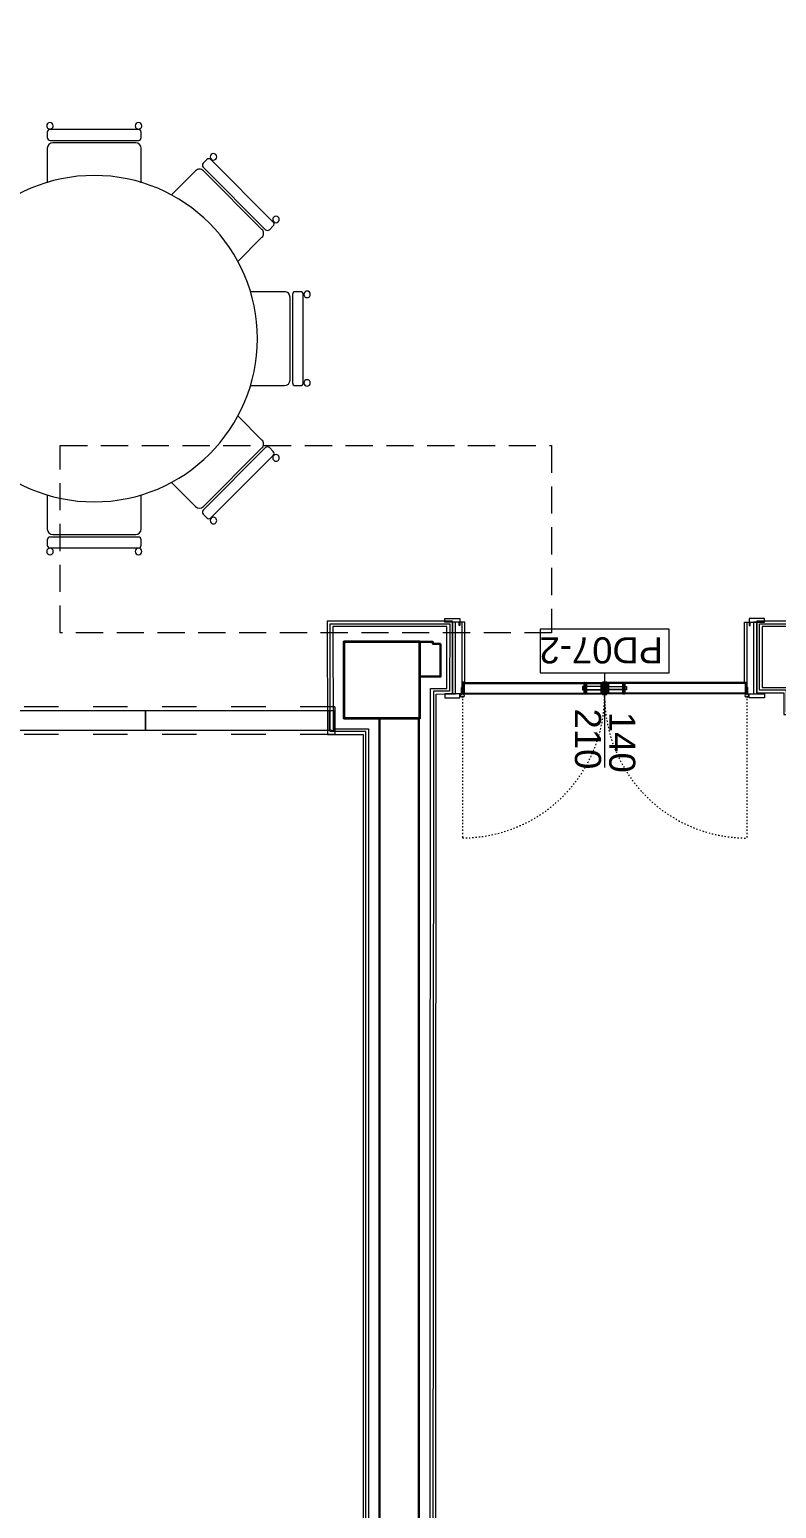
# Model space of a CAD drawing. Header units: centimetres. Extents: x 118932 to 154602, y -32682 to -23521.
# Drawn here: x 134457 to 134801, y -29426 to -28747 of the extents above; entities that cross this region are included whole.
import ezdxf

# ---------------------------------------------------------------- set-up
doc = ezdxf.new("R2010")
doc.units = ezdxf.units.CM
doc.header["$LTSCALE"] = 50
doc.header["$MEASUREMENT"] = 0
for name, pattern in [('_hidden_', [0.375, 0.25, -0.125]), ('ACAD_ISO03W100', [30, 12, -18]), ('Dash', [6.35, 3.175, -3.175])]:
    doc.linetypes.add(name, pattern=pattern)
doc.layers.add('A-EQPM', color=6, linetype='Continuous', lineweight=18)
for name, color, linetype, lineweight, true_color in [('GEN_00_BL_Yazı', 7, 'Continuous', 0, 0x4f5250), ('GEN_01_TA_Kolon', 7, 'Continuous', 35, 0xd05d28), ('GEN_02_TF_Kapı', 7, 'Continuous', 9, 0x4a3526), ('GEN_02_TF_Mobilya', 7, 'Continuous', 5, 0x745e3d), ('GEN_05_ML_Ahşap', 7, 'Continuous', 9, 0x745e3d), ('GEN_05_ML_Alçıpan_giydirme', 7, 'Continuous', 18, 0x7ebab5), ('GEN_06_GR_İnce', 7, 'Continuous', 13, 0xb0b0a9), ('KALACAK DUVARLAR', 7, 'Continuous', 30, 0x005387)]:
    doc.layers.add(name, color=color, linetype=linetype, lineweight=lineweight, true_color=true_color)
doc.styles.add('arial_1_18', font='arial.ttf', dxfattribs={"height": 0.2})

# ---------------------------------------------------------------- blocks, each defined once
blk = doc.blocks.new('LEVEL 0_A BLOK_KOLON')
at = {"layer": 'GEN_01_TA_Kolon'}
blk.add_lwpolyline([(59492.44, 8463.61), (59457.44, 8463.61), (59457.44, 8428.61), (59492.44, 8428.61)], close=True, dxfattribs=at)
blk = doc.blocks.new('KALACAK DUVARLAR LEVEL 0 A BLOK')
at = {"layer": 'KALACAK DUVARLAR'}
for points in [[(59502, 8462.7), (59498.5, 8462.7), (59498.5, 8463.61), (59492.44, 8463.61), (59492.44, 8447.69), (59502, 8447.69)], [(59473.94, 8428.61), (59473.94, 7429.55), (59396.83, 7429.55), (59396.83, 7429.55), (59396.83, 7416.95), (59398.85, 7416.95), (59398.85, 7355.55), (59491.94, 7355.55), (59491.94, 7561.93), (59501.06, 7562.18), (59501.06, 7580.18), (59491.94, 7579.93), (59491.94, 8428.61)]]:
    blk.add_lwpolyline(points, close=True, dxfattribs=at)
blk = doc.blocks.new('M_Table-Dining Round w Chairs - 0915mm Diameter-12996248-MULTIUSE ROOMS - FURNITURE PLAN')
at = {"layer": 'GEN_02_TF_Mobilya'}
for start, end in [(90, 270), (270, 90)]:
    blk.add_arc((103.7, -184.9), 750, start, end, dxfattribs=at)
blk = doc.blocks.new('M_Chair-Breuer - M_Chair-Breuer-V35-MULTIUSE ROOMS - FURNITURE PLAN')
at = {"layer": 'GEN_02_TF_Mobilya'}
for p, q in [((-215.9, 31.1), (-215.9, -127)), ((215.9, -127), (215.9, 31.1)), ((-215.9, -176.2), (-215.9, -200.8)), ((203.2, -163.5), (-203.2, -163.5)), ((-190.5, -152.4), (190.5, -152.4)), ((215.9, -200.8), (215.9, -176.2)), ((-203.2, -213.5), (203.2, -213.5))]:
    blk.add_line(p, q, dxfattribs=at)
for centre, radius, start, end in [((-190.5, -127), 25.4, 180, 270), ((190.5, -127), 25.4, 270, 360), ((-203.2, -176.2), 12.7, 90, 180), ((-203.2, -200.8), 12.7, 180, 270), ((203.2, -176.2), 12.7, 360, 90), ((203.2, -200.8), 12.7, 270, 360), ((-203.5, -230.6), 15.1, 360, 180), ((-203.5, -230.6), 15.1, 180, 360), ((203.7, -230.6), 15.1, 360, 180), ((203.7, -230.6), 15.1, 180, 360)]:
    blk.add_arc(centre, radius, start, end, dxfattribs=at)
blk = doc.blocks.new('yuvarlak masa+8 sandalye')
at = {"layer": 'GEN_02_TF_Mobilya'}
for p, xscale, yscale, zscale, rotation in [((0, 74.8), 0.1, 0.1, 0.1, 180), ((-52.89, 52.89), 0.09999999999999999, 0.09999999999999999, 0.09999999999999999, 225), ((52.89, 52.89), 0.1, 0.1, 0.1, 135), ((-74.8, 0), 0.09999999999999999, 0.09999999999999999, 0.09999999999999999, 269.9999999999999), ((74.8, 0), 0.09999999999999999, 0.09999999999999999, 0.09999999999999999, 90.00000000000006), ((-52.89, -52.89), 0.1, 0.1, 0.1, 315), ((52.89, -52.89), 0.1, 0.1, 0.1, 44.99999999999999)]:
    blk.add_blockref('M_Chair-Breuer - M_Chair-Breuer-V35-MULTIUSE ROOMS - FURNITURE PLAN', p, dxfattribs=dict(at, xscale=xscale, yscale=yscale, zscale=zscale, rotation=rotation))
for name, p, xscale, yscale, zscale in [('M_Table-Dining Round w Chairs - 0915mm Diameter-12996248-MULTIUSE ROOMS - FURNITURE PLAN', (-10.37, 18.49), 0.1, 0.1, 0.1), ('M_Chair-Breuer - M_Chair-Breuer-V35-MULTIUSE ROOMS - FURNITURE PLAN', (0, -74.8), 0.09999999999999999, 0.09999999999999999, 0.09999999999999999)]:
    blk.add_blockref(name, p, dxfattribs=dict(at, xscale=xscale, yscale=yscale, zscale=zscale))
blk = doc.blocks.new('Operable_Partition-Hufcor-632_Paired_Straight - No Pckt Door _ Lead Bulb Seal-13572842-MULTIUSE ROOMS - FURNITURE PLAN')
at = {"layer": 'GEN_02_TF_Mobilya', "linetype": 'Dash'}
for p, q in [((1082.1, 524.3), (40.7, 524.3)), ((40.7, 524.3), (40.7, -524.3)), ((1082.1, 524.3), (1082.1, -524.3)), ((40.7, 63.5), (40.7, -63.5)), ((8630.9, 63.5), (40.7, 63.5)), ((8630.9, 63.5), (8630.9, -63.5)), ((8630.9, -63.5), (40.7, -63.5)), ((1082.1, -524.3), (40.7, -524.3))]:
    blk.add_line(p, q, dxfattribs=at)
at = {"layer": 'GEN_02_TF_Mobilya'}
for p, q in [((97.8, 291.3), (97.8, 394.1)), ((199.4, 291.3), (199.4, 394.1)), ((301, 291.3), (301, 394.1)), ((402.6, 291.3), (402.6, 394.1)), ((504.2, 291.3), (504.2, 394.1)), ((605.8, 291.3), (605.8, 394.1)), ((707.4, 291.3), (707.4, 394.1)), ((809, 291.3), (809, 394.1)), ((910.6, 291.3), (910.6, 394.1)), ((1012.2, 291.3), (1012.2, 394.1)), ((97.8, 159.9), (97.8, 234.1)), ((199.4, 159.9), (199.4, 234.1)), ((301, 159.9), (301, 234.1)), ((402.6, 159.9), (402.6, 234.1)), ((504.2, 159.9), (504.2, 234.1)), ((605.8, 159.9), (605.8, 234.1)), ((707.4, 159.9), (707.4, 234.1)), ((809, 159.9), (809, 234.1)), ((910.6, 159.9), (910.6, 234.1)), ((1012.2, 159.9), (1012.2, 234.1)), ((97.8, 57.2), (97.8, 102.8)), ((199.4, 44.5), (199.4, 102.8)), ((301, 44.5), (301, 102.8)), ((402.6, 44.5), (402.6, 102.8)), ((504.2, 44.5), (504.2, 102.8)), ((605.8, 44.5), (605.8, 102.8)), ((707.4, 44.5), (707.4, 102.8)), ((809, 44.5), (809, 102.8)), ((910.6, 44.5), (910.6, 102.8)), ((1012.2, 44.5), (1012.2, 102.8)), ((193.1, 57.2), (40.7, 57.2)), ((40.7, 57.2), (40.7, -57.2)), ((193.1, -57.2), (193.1, 57.2)), ((1038.4, 44.5), (193.1, 44.5)), ((1038.4, 44.5), (1038.4, -44.5)), ((1843, 44.5), (1038.4, 44.5)), ((1038.4, -44.5), (1038.4, 44.5)), ((1843, 44.5), (1843, -44.5)), ((2688.3, 44.5), (1843, 44.5)), ((1843, -44.5), (1843, 44.5)), ((2688.3, 44.5), (2688.3, -44.5)), ((3533.6, 44.5), (2688.3, 44.5)), ((2688.3, -44.5), (2688.3, 44.5)), ((3533.6, 44.5), (3533.6, -44.5)), ((4378.9, 44.5), (3533.6, 44.5)), ((3533.6, -44.5), (3533.6, 44.5)), ((4378.9, 44.5), (4378.9, -44.5)), ((5224.3, 44.5), (4378.9, 44.5)), ((4378.9, -44.5), (4378.9, 44.5)), ((5224.3, 44.5), (5224.3, -44.5)), ((6069.6, 44.5), (5224.3, 44.5)), ((5224.3, -44.5), (5224.3, 44.5)), ((6069.6, 44.5), (6069.6, -44.5)), ((6914.9, 44.5), (6069.6, 44.5)), ((6069.6, -44.5), (6069.6, 44.5)), ((6914.9, 44.5), (6914.9, -44.5)), ((7760.2, 44.5), (6914.9, 44.5)), ((6914.9, -44.5), (6914.9, 44.5)), ((7760.2, 44.5), (7760.2, -44.5)), ((8605.5, 44.5), (7760.2, 44.5)), ((7760.2, -44.5), (7760.2, 44.5)), ((8605.5, 44.5), (8605.5, -44.5)), ((8630.9, 44.5), (8605.5, 44.5)), ((8630.9, -44.5), (8630.9, 44.5)), ((40.7, -57.2), (193.1, -57.2)), ((97.8, -102.8), (97.8, -57.2)), ((193.1, -44.5), (1038.4, -44.5)), ((199.4, -102.8), (199.4, -44.5)), ((301, -102.8), (301, -44.5)), ((402.6, -102.8), (402.6, -44.5)), ((504.2, -102.8), (504.2, -44.5)), ((605.8, -102.8), (605.8, -44.5)), ((707.4, -102.8), (707.4, -44.5)), ((809, -102.8), (809, -44.5)), ((910.6, -102.8), (910.6, -44.5)), ((1012.2, -102.8), (1012.2, -44.5)), ((1038.4, -44.5), (1843, -44.5)), ((1843, -44.5), (2688.3, -44.5)), ((2688.3, -44.5), (3533.6, -44.5)), ((3533.6, -44.5), (4378.9, -44.5)), ((4378.9, -44.5), (5224.3, -44.5)), ((5224.3, -44.5), (6069.6, -44.5)), ((6069.6, -44.5), (6914.9, -44.5)), ((6914.9, -44.5), (7760.2, -44.5)), ((7760.2, -44.5), (8605.5, -44.5)), ((8605.5, -44.5), (8630.9, -44.5)), ((97.8, -234.1), (97.8, -159.9)), ((199.4, -234.1), (199.4, -159.9)), ((301, -234.1), (301, -159.9)), ((402.6, -234.1), (402.6, -159.9)), ((504.2, -234.1), (504.2, -159.9)), ((605.8, -234.1), (605.8, -159.9)), ((707.4, -234.1), (707.4, -159.9)), ((809, -234.1), (809, -159.9)), ((910.6, -234.1), (910.6, -159.9)), ((1012.2, -234.1), (1012.2, -159.9)), ((97.8, -394.1), (97.8, -291.3)), ((199.4, -394.1), (199.4, -291.3)), ((301, -394.1), (301, -291.3)), ((402.6, -394.1), (402.6, -291.3)), ((504.2, -394.1), (504.2, -291.3)), ((605.8, -394.1), (605.8, -291.3)), ((707.4, -394.1), (707.4, -291.3)), ((809, -394.1), (809, -291.3)), ((910.6, -394.1), (910.6, -291.3)), ((1012.2, -394.1), (1012.2, -291.3))]:
    blk.add_line(p, q, dxfattribs=at)
blk = doc.blocks.new('A blok level 0 tefriş')
blk.add_blockref('yuvarlak masa+8 sandalye', (-2239.68, -175))
at = {"layer": 'A-EQPM', "xscale": 0.1, "yscale": 0.1, "zscale": 0.1}
blk.add_blockref('Operable_Partition-Hufcor-632_Paired_Straight - No Pckt Door _ Lead Bulb Seal-13572842-MULTIUSE ROOMS - FURNITURE PLAN', (-2992.18, -350.49), dxfattribs=at)
blk = doc.blocks.new('level 0 main tower duvarlar')
at = {"layer": 'GEN_05_ML_Alçıpan_giydirme'}
for points in [[(-3289.08, 52.65), (-3289.08, 44.91), (-2697.36, 45.15), (-2697.38, -879.8), (-3076.03, -879.79), (-3076.04, -912.8), (-3063.61, -912.78), (-3063.61, -922.76), (-3035.11, -922.67), (-3035.11, -997.04), (-3009.61, -997.04)], [(-3009.61, -995.79), (-3033.86, -995.79), (-3033.86, -921.42), (-3062.36, -921.51), (-3062.36, -911.52), (-3074.79, -911.55), (-3074.78, -881.04), (-3061.11, -881.05), (-2993.7, -881.05), (-2696.13, -881.05), (-2696.11, 46.4), (-3287.83, 46.16), (-3287.83, 52.65)], [(-3286.58, 52.65), (-3286.58, 47.41), (-2694.86, 47.65), (-2694.88, -882.3), (-2993.7, -882.3), (-3061.11, -882.3), (-3073.53, -882.29), (-3073.54, -910.29), (-3061.11, -910.27), (-3061.11, -920.25), (-3032.61, -920.16), (-3032.61, -994.54), (-3009.61, -994.54)], [(-3320.88, -2060.02), (-3320.88, -2003.65), (-3330.88, -2003.65), (-3330.88, -1942.25), (-3342.89, -1942.25), (-3342.89, -1917.14), (-3255.79, -1917.14), (-3255.79, -930.59), (-3272.17, -930.59), (-3272.31, -881), (-3217.28, -881.01), (-3217.29, -912.04), (-3224.79, -912.06), (-3225.28, -1766.77), (-3218.54, -1766.77), (-3218.54, -1797.27), (-3222.38, -1797.27), (-3225.29, -1797.27), (-3225.29, -2003.65), (-3293.69, -2003.65), (-3293.69, -2060.02)], [(-3294.94, -2060.02), (-3294.94, -2002.4), (-3226.54, -2002.4), (-3226.54, -1796.02), (-3222.38, -1796.02), (-3219.79, -1796.02), (-3219.79, -1768.02), (-3226.54, -1768.02), (-3226.04, -910.82), (-3218.54, -910.79), (-3218.53, -882.26), (-3271.05, -882.25), (-3270.92, -929.34), (-3254.54, -929.34), (-3254.54, -1918.39), (-3341.64, -1918.39), (-3341.64, -1941), (-3329.63, -1941), (-3329.63, -2002.4), (-3319.63, -2002.4), (-3319.63, -2060.02)]]:
    blk.add_lwpolyline(points, dxfattribs=at)
blk.add_lwpolyline([(-3217.29, -1765.52), (-3224.03, -1765.52), (-3223.54, -913.31), (-3216.04, -913.28), (-3216.03, -879.76), (-3273.56, -879.75), (-3273.42, -931.84), (-3257.04, -931.84), (-3257.04, -1915.89), (-3344.14, -1915.89), (-3344.14, -1943.5), (-3332.13, -1943.5), (-3332.13, -2004.9), (-3322.13, -2004.9), (-3322.13, -2060.02), (-3292.44, -2060.02), (-3292.44, -2004.9), (-3224.04, -2004.9), (-3224.04, -1798.52), (-3222.29, -1798.52), (-3217.29, -1798.52)], close=True, dxfattribs=at)
blk = doc.blocks.new('ŞAFT GÖRÜNÜŞ')
at = {"layer": 'GEN_06_GR_İnce', "linetype": '_hidden_'}
blk.add_lwpolyline([(622.88, -787.28), (848.88, -787.28), (848.88, -873.28), (622.88, -873.28)], close=True, dxfattribs=at)
blk = doc.blocks.new('PD07-2')
at = {"layer": 'GEN_02_TF_Kapı'}
for p, q in [((-135.86, 0.14), (-135.86, -3)), ((-135.56, 0.01), (-135.56, -3)), ((-135.26, 0.01), (-135.26, -3)), ((-135.26, 0), (-71.19, 0)), ((-135.26, -5.2), (-135.26, 0)), ((-134.96, 0.14), (-134.96, -3)), ((-79.32, 0), (-79.32, -5.2, 0)), ((-78.32, 0), (-78.32, -5.2, 0)), ((-71.19, -5.2), (-71.19, 0)), ((-70.7, 0), (-70.7, -5.2, 0)), ((-70.69, 0), (-70.69, -5.2, 0)), ((-69.31, 0), (-69.31, -5.2, 0)), ((-4.8, 0), (-68.81, 0)), ((-68.81, -5.2), (-68.81, 0)), ((-61.68, 0), (-61.68, -5.2, 0)), ((-60.68, 0), (-60.68, -5.2, 0)), ((-5.1, 0.14), (-5.1, -3)), ((-4.8, 0.01), (-4.8, -3)), ((-4.8, -5.2), (-4.8, 0)), ((-4.5, 0.01), (-4.5, -3)), ((-4.5, 0), (-4.5, -33)), ((-4.5, 0), (0, 0)), ((-4.2, 0.14), (-4.2, -3)), ((-135.5, 0), (-140, 0)), ((-135.56, -3), (-135.86, -3)), ((-135.24, -2.6), (-135.56, -2.26)), ((-135.24, -2.6), (-135.56, -2.26)), ((-135.24, -2.6), (-135.56, -3.01)), ((-135.5, 0), (-135.5, -33)), ((-134.3, -5.4), (-135.5, -5.4)), ((-135.26, -0.4), (-71.19, -0.4)), ((-135.26, -2.54), (-135.26, -2.12)), ((-135.26, -2.55), (-135.24, -2.55)), ((-135.26, -2.65), (-135.26, -2.55)), ((-135.26, -2.65), (-135.24, -2.65)), ((-135.26, -3.08), (-135.26, -2.66)), ((-134.96, -3), (-135.26, -3)), ((-135.26, -4.8), (-71.19, -4.8)), ((-135.26, -5.2), (-71.19, -5.2)), ((-135.24, -2.1), (-134.88, -2.1)), ((-135.24, -2.45), (-135.24, -2.55)), ((-135.24, -2.45), (-135.13, -2.45)), ((-135.24, -2.65), (-135.24, -2.55)), ((-135.24, -2.65), (-135.24, -2.75)), ((-135.24, -2.75), (-135.13, -2.75)), ((-134.88, -3.1), (-135.24, -3.1)), ((-135.13, -2.12), (-135.13, -3.08)), ((-135.13, -2.45), (-135.13, -2.75)), ((-134.86, -2.12), (-134.86, -3.08)), ((-134.66, -4.8), (-134.66, -0.4)), ((-134.3, -5.4), (-134.3, -33)), ((-71.79, -4.8), (-71.79, -0.4)), ((-71.59, -2.12), (-71.59, -3.08)), ((-71.21, -2.1), (-71.57, -2.1)), ((-71.57, -2.12), (-71.57, -3.08)), ((-71.21, -2.12), (-71.57, -2.12)), ((-71.57, -3.08), (-71.21, -3.08)), ((-71.57, -3.1), (-71.21, -3.1)), ((-71.32, -2.12), (-71.32, -3.08)), ((-71.21, -2.45), (-71.32, -2.45)), ((-71.32, -2.45), (-71.32, -2.75)), ((-71.21, -2.75), (-71.32, -2.75)), ((-71.21, -2.54), (-71.21, -2.12)), ((-71.21, -2.6), (-70.89, -2.26)), ((-71.21, -2.6), (-70.89, -2.26)), ((-71.21, -2.45), (-71.21, -2.55)), ((-71.21, -2.54), (-71.19, -2.54)), ((-71.19, -2.55), (-71.21, -2.55)), ((-71.21, -2.65), (-71.21, -2.55)), ((-71.21, -2.6), (-70.89, -3.01)), ((-71.21, -2.65), (-71.21, -2.75)), ((-71.19, -2.65), (-71.21, -2.65)), ((-71.21, -3.08), (-71.21, -2.66)), ((-71.21, -2.66), (-71.19, -2.66)), ((-71.19, -2.06), (-71.19, -3.11)), ((-70.19, -2.73), (-71.19, -2.06)), ((-71.19, -2.54), (-71.19, -2.12)), ((-71.19, -2.65), (-71.19, -2.55)), ((-71.19, -3.08), (-71.19, -2.66)), ((-70.19, -2.99), (-71.19, -3.11)), ((-71.19, -3.11), (-71.19, -2.99)), ((-70.69, -1.47), (-70.59, -1.47)), ((-70.59, -3.69), (-70.69, -3.69)), ((-69.41, -5.2), (-70.6, -5.2)), ((-70.59, -1.47), (-70.59, -2.46)), ((-70.59, -3.04), (-70.59, -3.69)), ((-70.19, -2.99), (-70.19, -2.73)), ((-69.81, -2.73), (-68.81, -2.06)), ((-69.81, -2.99), (-69.81, -2.73)), ((-69.81, -2.99), (-68.81, -3.11)), ((-69.41, -1.47), (-69.41, -2.46)), ((-69.31, -1.47), (-69.41, -1.47)), ((-69.41, -3.04), (-69.41, -3.69)), ((-69.41, -3.69), (-69.31, -3.69)), ((-68.79, -2.6), (-69.11, -2.26)), ((-68.79, -2.6), (-69.11, -2.26)), ((-68.79, -2.6), (-69.11, -3.01)), ((-4.8, -0.4), (-68.81, -0.4)), ((-68.81, -2.06), (-68.81, -3.11)), ((-68.81, -2.54), (-68.81, -2.12)), ((-68.79, -2.54), (-68.81, -2.54)), ((-68.81, -2.55), (-68.79, -2.55)), ((-68.81, -2.65), (-68.81, -2.55)), ((-68.81, -2.65), (-68.79, -2.65)), ((-68.81, -3.08), (-68.81, -2.66)), ((-68.79, -2.66), (-68.81, -2.66)), ((-68.81, -3.11), (-68.81, -2.99)), ((-4.8, -4.8), (-68.81, -4.8)), ((-4.8, -5.2), (-68.81, -5.2)), ((-68.79, -2.1), (-68.43, -2.1)), ((-68.79, -2.54), (-68.79, -2.12)), ((-68.79, -2.12), (-68.43, -2.12)), ((-68.79, -2.45), (-68.79, -2.55)), ((-68.79, -2.45), (-68.68, -2.45)), ((-68.79, -2.65), (-68.79, -2.55)), ((-68.79, -2.65), (-68.79, -2.75)), ((-68.79, -3.08), (-68.79, -2.66)), ((-68.79, -2.75), (-68.68, -2.75)), ((-68.43, -3.08), (-68.79, -3.08)), ((-68.43, -3.1), (-68.79, -3.1)), ((-68.68, -2.12), (-68.68, -3.08)), ((-68.68, -2.45), (-68.68, -2.75)), ((-68.43, -2.12), (-68.43, -3.08)), ((-68.41, -2.12), (-68.41, -3.08)), ((-68.21, -4.8), (-68.21, -0.4)), ((-5.7, -5.4), (-5.7, -33)), ((-5.7, -5.4), (-4.5, -5.4)), ((-5.4, -4.8), (-5.4, -0.4)), ((-5.2, -2.12), (-5.2, -3.08)), ((-4.82, -2.1), (-5.18, -2.1)), ((-5.18, -3.1), (-4.82, -3.1)), ((-5.1, -3), (-4.8, -3)), ((-4.93, -2.12), (-4.93, -3.08)), ((-4.82, -2.45), (-4.93, -2.45)), ((-4.93, -2.45), (-4.93, -2.75)), ((-4.82, -2.75), (-4.93, -2.75)), ((-4.82, -2.6), (-4.5, -2.26)), ((-4.82, -2.6), (-4.5, -2.26)), ((-4.82, -2.45), (-4.82, -2.55)), ((-4.8, -2.55), (-4.82, -2.55)), ((-4.82, -2.65), (-4.82, -2.55)), ((-4.82, -2.6), (-4.5, -3.01)), ((-4.82, -2.65), (-4.82, -2.75)), ((-4.8, -2.65), (-4.82, -2.65)), ((-4.8, -2.54), (-4.8, -2.12)), ((-4.8, -2.65), (-4.8, -2.55)), ((-4.8, -3.08), (-4.8, -2.66)), ((-4.5, -3), (-4.2, -3)), ((-136.5, -31.5), (-136.9, -31.5)), ((-136.9, -31.5), (-136.9, -33)), ((-136.5, -33), (-136.5, -31.5)), ((-134.3, -33), (-136.5, -33)), ((-5.7, -33), (-3.5, -33)), ((-3.5, -33), (-3.5, -31.5)), ((-3.5, -31.5), (-3.1, -31.5)), ((-3.1, -31.5), (-3.1, -33)), ((-3.1, -33), (0, -33))]:
    blk.add_line(p, q, dxfattribs=at)
at = {"layer": 'GEN_02_TF_Kapı', "linetype": 'ACAD_ISO03W100', "ltscale": 0.001}
for points in [[(-135.41, 0.8), (-135.41, 66.22, -0.41645), (-70, 0.3)], [(-4.65, 0.8), (-4.65, 66.15, 0.416408), (-70, 0.3)]]:
    blk.add_lwpolyline(points, format="xyb", dxfattribs=at)
at = {"layer": 'GEN_02_TF_Kapı'}
for points in [[(-136.5, 0), (-143.5, 0), (-143.5, 1.75), (-136.5, 1.75)], [(-79.22, 0), (-79.32, 0), (-79.32, -5.2), (-79.22, -5.2)], [(-79.32, 0), (-79.22, 0), (-79.22, -5.2), (-79.32, -5.2)], [(-79.22, -5.2), (-78.42, -5.2), (-78.42, 0), (-79.22, 0)], [(-78.42, 0), (-78.32, 0), (-78.32, -5.2), (-78.42, -5.2)], [(-78.32, 0), (-78.42, 0), (-78.42, -5.2), (-78.32, -5.2)], [(-71, 0), (-69, 0), (-69, 0.2), (-69.4, 0.3), (-70.6, 0.3), (-71, 0.2)], [(-70.6, 0), (-70.7, 0), (-70.7, -5.2), (-70.6, -5.2)], [(-70.59, 0), (-70.69, 0), (-70.69, -5.2), (-70.59, -5.2)], [(-70.6, -5.2), (-69.4, -5.2), (-69.4, 0), (-70.6, 0)], [(-69.41, 0), (-69.31, 0), (-69.31, -5.2), (-69.41, -5.2)], [(-61.58, 0), (-61.68, 0), (-61.68, -5.2), (-61.58, -5.2)], [(-61.68, 0), (-61.58, 0), (-61.58, -5.2), (-61.68, -5.2)], [(-60.78, -5.2), (-61.58, -5.2), (-61.58, 0), (-60.78, 0)], [(-60.78, 0), (-60.68, 0), (-60.68, -5.2), (-60.78, -5.2)], [(-60.68, 0), (-60.78, 0), (-60.78, -5.2), (-60.68, -5.2)], [(-3.5, 0), (3.5, 0), (3.5, 1.75), (-3.5, 1.75)], [(0, 0), (-1.5, 0), (-1.5, -33), (0, -33)], [(-138.5, 0), (-140, 0), (-140, -33), (-138.5, -33)], [(-80.14, -1.95), (-71.29, -1.95), (-71.29, -3.47), (-80.14, -3.47)], [(-80.04, -2.05), (-71.39, -2.05), (-71.39, -3.37), (-80.04, -3.37)], [(-71.19, -3.47), (-71.39, -3.47), (-71.39, -1.55), (-71.19, -1.55)], [(-71.01, -5.4), (-69.01, -5.4), (-69.01, -5.2), (-71.01, -5.2)], [(-70.69, -3.69), (-70.89, -3.69), (-70.89, -1.47), (-70.69, -1.47)], [(-69.31, -3.69), (-69.11, -3.69), (-69.11, -1.47), (-69.31, -1.47)], [(-68.81, -3.47), (-68.61, -3.47), (-68.61, -1.55), (-68.81, -1.55)], [(-59.86, -1.95), (-68.71, -1.95), (-68.71, -3.47), (-59.86, -3.47)], [(-59.96, -2.05), (-68.61, -2.05), (-68.61, -3.37), (-59.96, -3.37)]]:
    blk.add_lwpolyline(points, close=True, dxfattribs=at)
for points in [[(-135.26, -2.54), (-135.24, -2.54), (-135.24, -2.12), (-134.88, -2.12), (-134.88, -3.08), (-135.24, -3.08), (-135.24, -2.66), (-135.26, -2.66)], [(-4.8, -2.54), (-4.82, -2.54), (-4.82, -2.12), (-5.18, -2.12), (-5.18, -3.08), (-4.82, -3.08), (-4.82, -2.66), (-4.8, -2.66)], [(-136.9, -33), (-143.5, -33), (-143.5, -34.75), (-136.5, -34.75), (-136.5, -33)], [(-3.1, -33), (3.5, -33), (3.5, -34.75), (-3.5, -34.75), (-3.5, -33)]]:
    blk.add_lwpolyline(points, dxfattribs=at)
for centre in [(-135.41, 0.8), (-4.65, 0.8)]:
    blk.add_circle(centre, 0.8, dxfattribs=at)
for centre, start, end in [((-135.24, -2.12), 91.54328, 178.45672), ((-135.24, -3.08), 181.54328, 268.45672), ((-134.88, -2.12), 1.54328, 88.45672), ((-134.88, -3.08), 271.54328, 358.45672), ((-71.57, -2.12), 91.54328, 178.45672), ((-71.57, -3.08), 181.54328, 268.45672), ((-71.21, -2.12), 1.54328, 88.45672), ((-71.21, -3.08), 271.54328, 358.45672), ((-68.79, -2.12), 91.54328, 178.45672), ((-68.79, -3.08), 181.54328, 268.45672), ((-68.43, -2.12), 1.54328, 88.45672), ((-68.43, -3.08), 271.54328, 358.45672), ((-5.18, -2.12), 91.54328, 178.45672), ((-5.18, -3.08), 181.54328, 268.45672), ((-4.82, -2.12), 1.54328, 88.45672), ((-4.82, -3.08), 271.54328, 358.45672)]:
    blk.add_arc(centre, 0.0206, start, end, dxfattribs=at)
at = {"layer": 'GEN_05_ML_Ahşap'}
blk.add_lwpolyline([(-70, -9.77), (-70, 33.79)], dxfattribs=at)
blk.add_lwpolyline([(-99.69, -29.77), (-40.31, -29.77), (-40.31, -9.77), (-99.69, -9.77)], close=True, dxfattribs=at)
at = {"layer": 'GEN_00_BL_Yazı', "char_height": 12, "attachment_point": 7, "rotation": 90, "style": 'arial_1_18'}
for s, insert in [('\\A1;140', (-71.95, 8.27)), ('\\A1;210', (-56.2, 6.68))]:
    blk.add_mtext_dynamic_manual_height_columns(s, width=3542.6897, gutter_width=1875, heights=[387.79], dxfattribs=dict(at, insert=insert))
at = {"layer": 'GEN_00_BL_Yazı', "insert": (-96.92, -26.22), "char_height": 12, "attachment_point": 7, "style": 'arial_1_18'}
blk.add_mtext_dynamic_manual_height_columns('\\A1;PD07-2', width=3542.6897, gutter_width=1875, heights=[387.79], dxfattribs=at)
blk = doc.blocks.new('level 0 a blok kapılar')
at = {"color": 5, "rotation": 180}
blk.add_blockref('PD07-2', (-1179.11, -1021.01), dxfattribs=at)
blk = doc.blocks.new('level 0 kapı')
at = {"color": 5}
blk.add_blockref('level 0 a blok kapılar', (1886.4, 1634.68), dxfattribs=at)

msp = doc.modelspace()

# ---------------------------------------------------------------- block references
for name in ['KALACAK DUVARLAR LEVEL 0 A BLOK', 'LEVEL 0_A BLOK_KOLON']:
    msp.add_blockref(name, (75144.13, -37491.52))

# ---------------------------------------------------------------- next in the draw order: block references
msp.add_blockref('A blok level 0 tefriş', (136726.54, -28713.57))

# ---------------------------------------------------------------- next in the draw order: block references
for name, p in [('level 0 main tower duvarlar', (137867.6, -28138.57)), ('ŞAFT GÖRÜNÜŞ', (133848.33, -28150.42))]:
    msp.add_blockref(name, p)
at = {"layer": 'GEN_06_GR_İnce'}
msp.add_blockref('level 0 kapı', (133944.27, -29665.52), dxfattribs=at)

doc.saveas('drawing.dxf')
